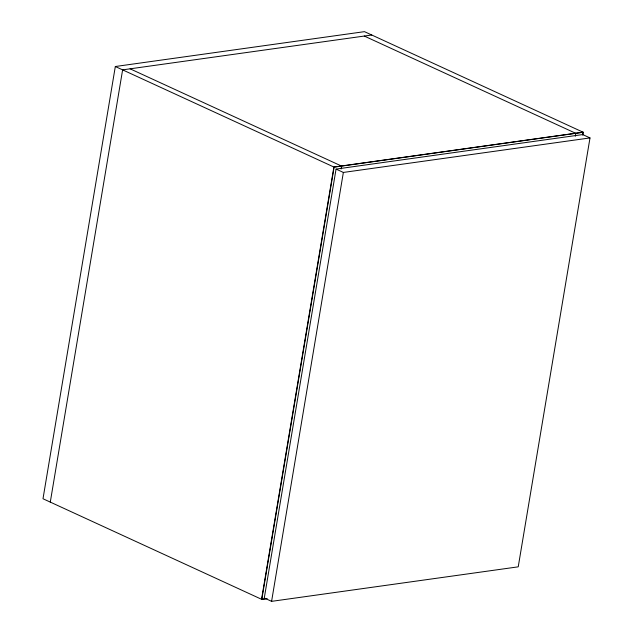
<?xml version="1.0" encoding="UTF-8"?>
<svg xmlns="http://www.w3.org/2000/svg" width="633" height="633" viewBox="0 0 633 633"><rect width="100%" height="100%" fill="white"/><g stroke="black" fill="none" stroke-linecap="round" stroke-linejoin="round"><path stroke-width="0.95" d="M582.779 135.209L583.262 132.289L364.466 31.65L115.325 66.512L42.997 498.749L261.793 599.388L266.469 598.731M50.284 502.104L122.62 69.867L371.753 35.005M261.793 599.388L334.129 167.144L583.262 132.289M336.068 169.082L264.293 597.995L271.589 601.35L518.229 566.836L590.003 137.923L582.716 134.568L336.068 169.082L343.363 172.437L590.003 137.923M341.116 169.019L341.598 166.099L130.089 68.815M271.589 601.35L343.363 172.437M575.302 136.253L575.793 133.334L364.284 36.049M582.692 134.125L583.025 132.178L333.884 167.033L261.556 599.277L267.158 598.486M115.325 66.512L334.129 167.144"/></g></svg>
